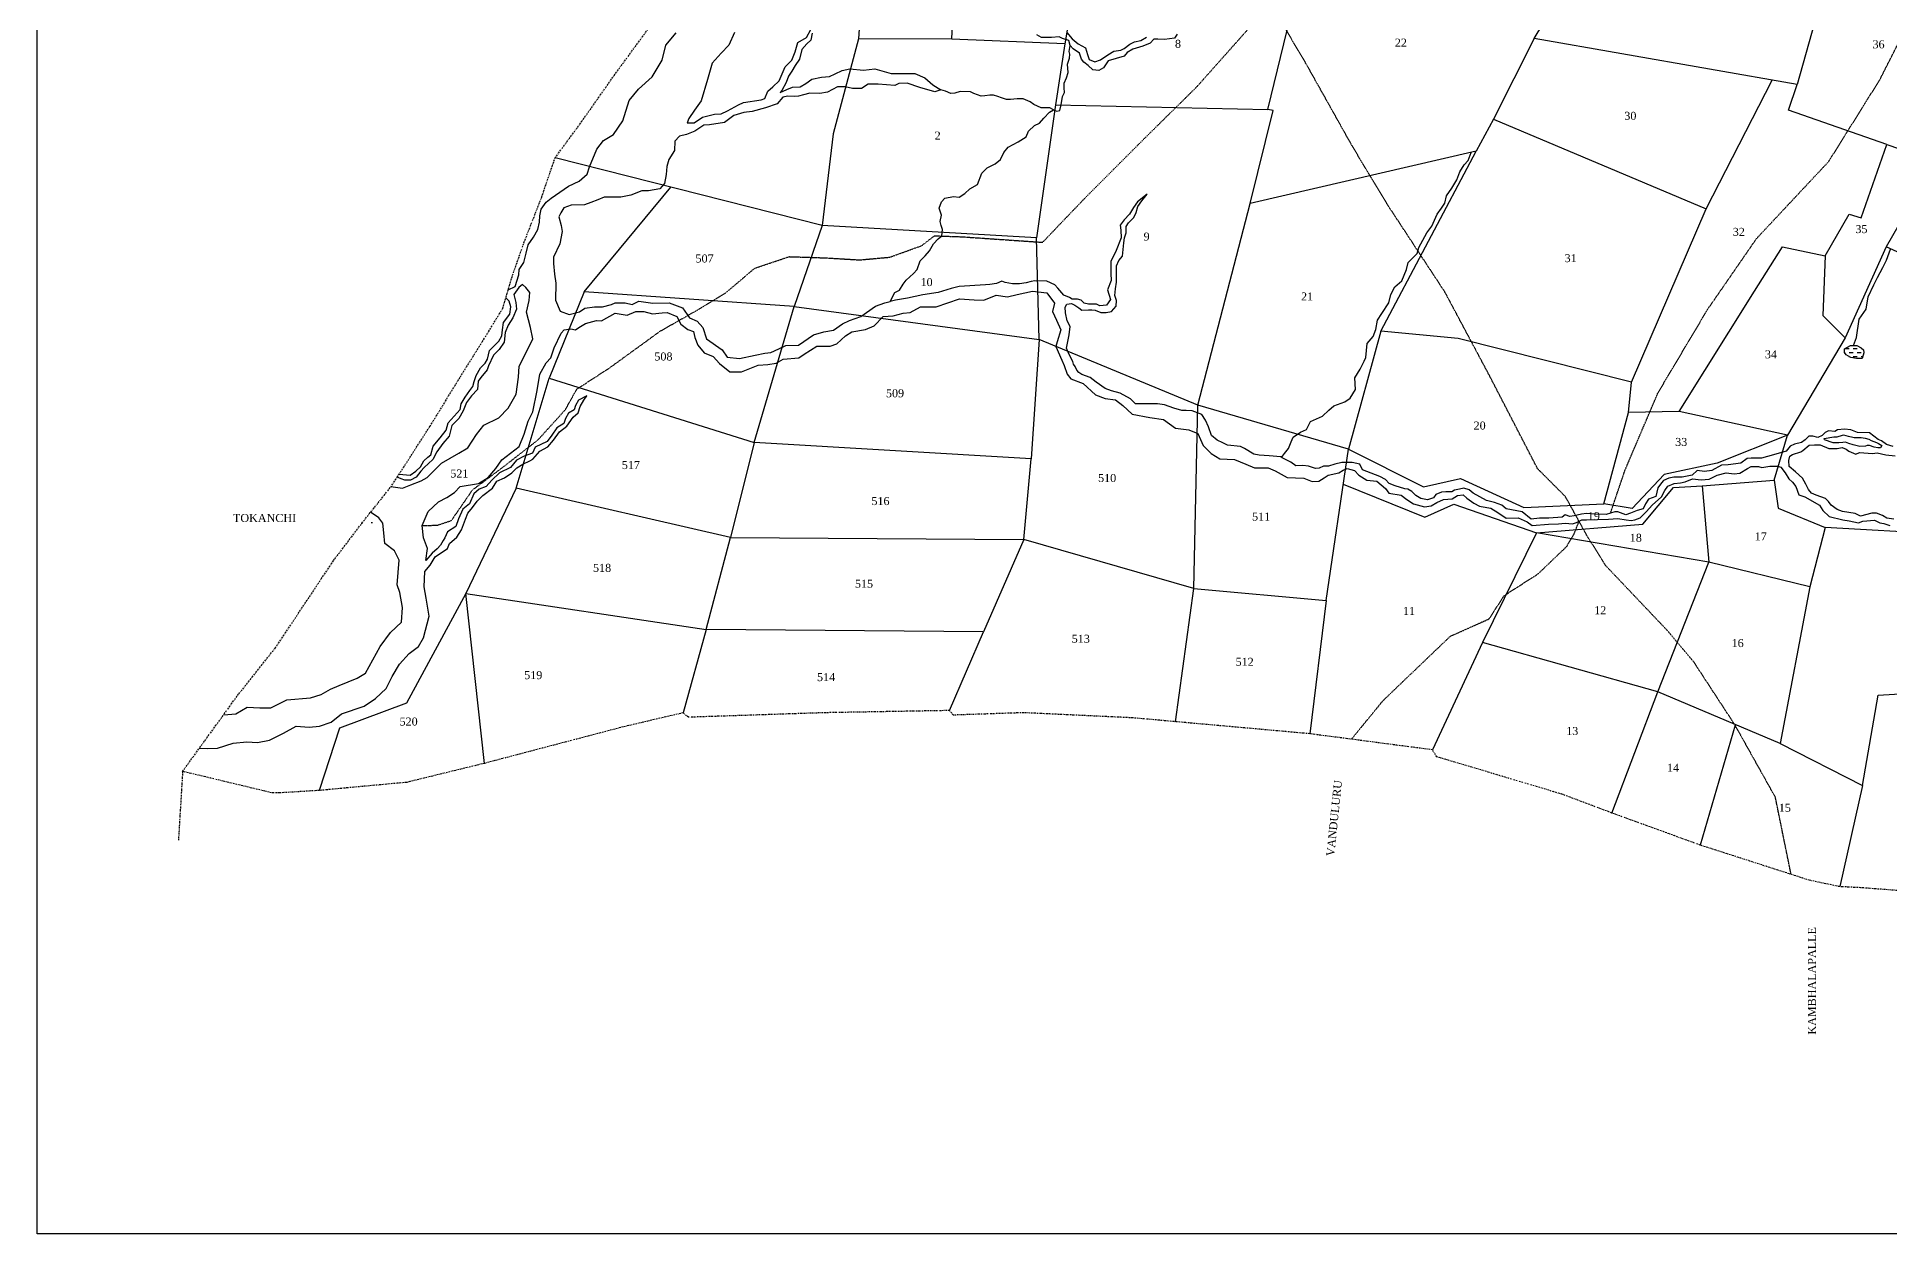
# Model space of a CAD drawing. Header units: millimetres. Extents: x 560 to 2074, y -487 to 930.
# Drawn here: x 560 to 1139, y -487 to -113 of the extents above; entities that cross this region are included whole.
import ezdxf

# ---------------------------------------------------------------- set-up
doc = ezdxf.new("R2010")
doc.units = ezdxf.units.MM
doc.header["$MEASUREMENT"] = 0
doc.linetypes.add('ACAD_ISO07W100', pattern=[3, 0, -3])
doc.linetypes.add('BORDER', pattern=[1.75, 0.5, -0.25, 0.5, -0.25, 0, -0.25])
doc.layers.add('FOOTPATH', color=150, linetype='ACAD_ISO07W100', lineweight=30)
doc.layers.add('VILL_BOUNDARY', color=6, linetype='BORDER', lineweight=30)
for name, color, linetype in [('NALA', 4, 'Continuous'), ('SURVEY_BND', 7, 'Continuous'), ('SURVEY_NO', 7, 'Continuous'), ('TEXT', 7, 'Continuous'), ('WATER_BODY', 4, 'Continuous')]:
    doc.layers.add(name, color=color, linetype=linetype)
doc.styles.get("Standard").update_dxf_attribs({"font": 'times.ttf'})

msp = doc.modelspace()

# ---------------------------------------------------------------- hatches: boundary and pattern name
at = {"layer": 'WATER_BODY'}
h = msp.add_hatch(dxfattribs=at)
h.set_pattern_fill('DASH', color=256, scale=10, style=0)
h.paths.add_polyline_path([(1130.68, -210.5), (1130.02, -209.84), (1128.61, -209.15), (1126.69, -209.15), (1124.81, -210.15), (1124.78, -211.28), (1125.28, -212.07), (1126.79, -212.82), (1128.55, -213.17), (1130.34, -213.13), (1130.81, -211.38)])

# ---------------------------------------------------------------- linework, layer by layer
at = {"lineweight": 30}
msp.add_lwpolyline([(560.23, 929.61), (2074.09, 929.61), (2074.09, -486.68), (560.23, -486.68)], close=True, dxfattribs=at)
at = {"layer": 'FOOTPATH', "ltscale": 0.01}
for points in [[(1108.11, -374.35), (1103.2, -350.23), (1090.59, -327.68), (1077.75, -308.03), (1069.48, -298.19), (1050.28, -277.96), (1044.25, -268.36), (1037.65, -256.36), (1028.93, -247.6), (1013.73, -218.19), (999.93, -192.34), (981.89, -164.87), (970.94, -146.63), (956.79, -121.37), (939.93, -92.83), (920.12, -63.95), (902.55, -42.71), (882.76, -17.41), (863.64, 5.56)], [(1051.68, -261.51), (1056.27, -247.98), (1066.52, -223.93), (1082.05, -197.82), (1097.36, -175.65), (1119.87, -151.61), (1135.79, -126.13), (1148.2, -101.68), (1155.02, -74.55), (1168.29, -38.63), (1176.64, -16.33)], [(680.54, -265.39), (685.29, -265.24), (689.67, -263.79), (696.25, -254.23), (705.72, -247.14), (716.73, -238.57), (725.24, -229.17), (728.83, -222.75), (739.19, -216), (754.87, -204.62), (765.48, -198.6), (775.29, -192.7), (784.4, -184.96), (795.16, -181.35), (806.3, -181.72), (817.11, -182.36), (826.52, -181.53), (836.53, -177.92), (840.52, -174.84), (849.1, -175.14), (874.32, -176.87), (887.64, -162.95), (907.87, -142.7), (922.33, -128.45), (939.94, -108.68)], [(970.79, -332.12), (980.7, -320), (1001.67, -299.94), (1013.79, -294.52), (1018.49, -287.25), (1029.1, -280.43), (1038.07, -271.85), (1040.34, -267.94), (1041.91, -263.97)]]:
    msp.add_lwpolyline(points, dxfattribs=at)
at = {"layer": 'FOOTPATH'}
msp.add_lwpolyline([(661.71, -264.61), (667.94, -264.19)], dxfattribs=at)
at = {"layer": 'NALA'}
for points in [[(707.41, -191.75), (709.58, -190.66), (710.72, -187.07), (710.87, -185.32), (712.23, -183.14), (712.97, -180.31), (713.65, -177.7), (715.29, -175.26), (716.6, -172.88), (717.16, -170.56), (717.28, -168.58), (717.73, -166.48), (719.21, -164.33), (720.85, -163.08), (726.25, -159.35), (729.54, -157.76), (732.04, -155.55), (732.83, -153.28), (735.05, -147.79), (737.15, -145.07), (740.32, -143.14), (743.22, -138.93), (745.2, -132.53), (748.1, -129.02), (752.36, -125.19), (755.48, -119.97), (756.62, -115.33), (759.91, -111.47)], [(802.32, -111.5), (801.93, -113.72), (800.69, -114.87), (799.07, -116.67), (798.38, -119.66), (797.05, -121.65), (795.98, -123.44), (794.92, -124.98), (794.19, -126.9), (792.91, -129.46), (792.35, -130.1), (794.44, -129.08), (796.16, -128.44), (798.55, -128.31), (800.35, -127.29), (802.27, -125.88), (805.26, -125.32), (807.75, -125.06), (809.54, -124.25), (811.72, -123.23), (814.12, -122.72), (818.39, -123.1), (821.88, -122.63), (827.01, -124.08), (830.48, -124.08), (834.37, -124.08), (837.49, -125.49), (840.06, -127.63), (842.49, -129.21), (840.65, -129.89), (835.99, -128.48), (831.97, -127.2), (829.41, -127.28), (828.17, -127.92), (822.99, -127.5), (819.87, -127.5), (817.77, -128.78), (814.95, -128.86), (812.64, -128.31), (810.25, -128.31), (807.08, -129.98), (804.73, -130.4), (801.58, -130.29), (799.62, -130.76), (798.12, -131.18), (796.84, -131.35), (794.7, -131.23), (793.2, -131.57), (791.45, -133.57), (787.73, -134.86), (783.56, -135.98), (780.95, -136.32), (777.83, -137.26), (774.97, -139.48), (770.22, -140.21), (768.55, -140.25), (765.69, -142.17), (763.08, -143.2), (760.94, -143.75), (759.49, -145.25), (759.35, -148.17), (757.55, -151.03), (756.99, -153.17), (756.69, -155.73), (756.18, -158.52), (754.81, -160.19), (751.22, -160.83), (749.17, -160.79), (745.69, -162.13), (742.53, -162.77), (739.36, -162.77), (737.35, -162.77), (735.43, -163.58), (733.2, -164.44), (731.24, -165.16), (727.09, -165.25), (724.82, -166.1), (723.88, -167.68), (723.24, -168.96), (723.92, -171.65), (724.26, -173.53), (723.48, -177.37), (721.56, -181.47), (721.56, -183.52), (721.81, -186.85), (722.29, -189.68), (722.12, -194.9), (723.58, -198.37), (726.44, -199.4), (729.65, -198.63), (731.32, -197.47), (734.4, -197.05), (736.83, -197.05), (739.61, -196.28), (740.77, -195.77), (743.98, -195.77), (746.07, -196.32), (748.25, -195.3), (752.57, -195.85), (757.66, -195.77), (761.89, -197.35), (764.03, -200.44), (766.42, -201.55), (768.22, -203.51), (769.29, -207.06), (774.25, -210.47), (775.79, -212.74), (779.6, -213.17), (784.52, -212.15), (787.56, -211.46), (789.4, -211.25), (791.88, -210.14), (794.14, -209.07), (798.12, -208.99), (802.79, -205.77), (806, -204.87), (809, -204.36), (811.82, -202.31), (814.04, -201.33), (817.51, -200.01), (822.08, -196.84), (824.99, -195.82), (826.74, -195.39), (828.16, -192.55), (829.57, -191.87), (830.77, -189.94), (831.67, -188.71), (834.02, -186.61), (835.09, -185.33), (836.12, -182.68), (837.66, -181.06), (838.99, -179.54), (840.19, -177.32), (841.73, -175.78), (842.88, -174.8), (843.05, -172.92), (842.67, -171.6), (842.33, -170.4), (842.71, -168.35), (842.03, -166.19), (842.71, -164.27), (843.74, -163.07), (846.52, -162.52), (848.23, -162.77), (850.03, -161.58), (851.61, -160.12), (853.96, -158.8), (855.29, -155.3), (857.02, -153.56), (859.5, -152.32), (861.21, -151), (862.19, -148.82), (863.6, -147.11), (866.68, -145.53), (869.21, -143.87), (869.9, -142.17), (871.78, -140.42), (873.32, -139.65), (874.69, -138.07), (876.44, -136.23), (877.68, -135.51), (876.62, -134.82), (873.84, -134.87), (871.61, -133.8), (870.46, -132.99), (868.28, -132.09), (866.35, -132.09), (864.3, -132.3), (863.06, -132.3), (861.48, -131.75), (860.32, -131.28), (859, -130.94), (857.84, -130.94), (856.3, -131.15), (855.15, -131.24), (852.79, -130.34), (851.81, -129.87), (848.57, -129.8), (846.86, -130.23), (845.7, -130.36), (843.95, -129.63), (842.49, -129.21)], [(778.04, -111.32), (776.33, -115.29), (773.94, -117.77), (771.1, -120.88), (769.65, -125.96), (767.64, -132.66), (765.59, -135.6), (763.79, -138.16), (763.28, -139.57), (765.46, -139.57), (768.07, -137.78), (771.79, -136.88), (773.88, -136.75), (775.85, -135.81), (779.36, -133.93), (780.94, -133.17), (786.36, -132.33), (787.55, -131.99), (788.49, -129.68), (790.08, -128.27), (792, -126.44), (793.88, -122.04), (795.94, -120), (797.05, -117.35), (797.91, -114.49), (800.6, -112.91), (801.93, -110.35)], [(916.37, -111.79), (915.47, -113.11), (912.35, -113.5), (910.26, -113.41), (909.1, -113.41), (907.9, -114.61), (905.64, -115.63), (902.5, -116.51), (900.7, -117.58), (899.8, -118.69), (897.32, -119.46), (894.84, -120.14), (893.3, -122.41), (891.89, -123.18), (890.01, -122.96), (888.6, -121.59), (887.19, -120.57), (886.5, -119.67), (885.86, -117.79), (883.89, -116.38), (882.91, -115.4), (882.48, -113.78), (880.52, -113.22), (879.45, -112.67), (877.09, -112.88), (873.93, -112.92), (872.52, -112.07)], [(877.68, -135.51), (878.75, -135.92), (879.69, -135.71), (880.09, -133.91), (880.53, -131.34), (881.12, -130.09), (881.09, -128.63), (881.06, -127.14), (881.81, -125.44), (882.34, -123.82), (882.13, -121.22), (882.72, -119.33), (882.85, -118.06), (882.64, -117.28), (882.91, -115.4)], [(881.87, -111.35), (883.56, -113.33), (885.4, -114.91), (887.75, -116.15), (888.35, -118.2), (888.86, -119.79), (890.66, -120.51), (892.37, -119.87), (894.64, -118.25), (896.56, -117.18), (898.79, -116.8), (899.77, -116.28), (901.57, -114.92), (902.98, -114.19), (905.03, -113.81), (906.74, -112.74)], [(948.97, -244.06), (949.87, -242.81), (951.13, -241.31), (951.97, -239.16), (952.57, -237.72), (954.9, -236.16), (956.7, -235.33), (957.96, -232.87), (961.71, -231.15), (963.77, -229.3), (965.24, -227.92), (968.77, -226.66), (970.41, -225.61), (972.09, -222.84), (971.84, -219.17), (973.56, -216.53), (974.74, -214.05), (975.29, -212.84), (975.71, -208.52), (977.56, -206.27), (978.36, -204.09), (978.9, -201.23), (980.29, -199.09), (982.51, -195.74), (983.07, -193.16), (984.33, -190.77), (986.55, -188.92), (987.98, -185.4), (988.48, -183.13), (991.3, -180.34), (991.81, -178.53), (994.33, -173.88), (995.92, -171.87), (997.6, -168.03), (998.91, -166.22), (999.91, -164.63), (1000.46, -162.36), (1002.1, -159.97), (1003.74, -157.31), (1004.66, -154.83), (1005.96, -152.69), (1007.27, -151.31), (1008.19, -148.79)], [(1139.95, -240.7), (1137.96, -240.02), (1136.37, -238.86), (1135.35, -238.47), (1132.6, -236.44), (1128.82, -236.24), (1126.74, -235.42), (1124.75, -235.28), (1122.62, -235.42), (1121.75, -235.95), (1119.81, -235.81), (1118.74, -236.34), (1117.78, -237.26), (1116.47, -237.89), (1114.87, -237.45), (1113.66, -237.41), (1112.54, -238.62), (1111.33, -239.39), (1109.2, -239.92), (1107.84, -240.6), (1106.53, -242.15), (1104.1, -242.87), (1100.71, -243.79), (1098.91, -244.27), (1095.67, -244.27), (1094.41, -244.37), (1092.37, -245.92), (1088.5, -246.35), (1086.36, -246.45), (1083.31, -248.19), (1081.03, -248.44), (1078.81, -248.14), (1077.22, -249.61), (1074.07, -250.28), (1071.5, -250.28), (1069.9, -250.53), (1068.3, -251.3), (1067.63, -251.98), (1066.46, -253.53), (1065.88, -256.28), (1063.6, -257.09), (1062.68, -258.54), (1061.86, -260.18), (1060.06, -260.62), (1057.98, -261.49), (1056.53, -261.97), (1053.96, -261.1), (1053.04, -261.1), (1050.32, -261.93), (1046.79, -261.78), (1044.17, -261.64), (1042.62, -261.78), (1040.34, -262.31), (1039.03, -262.56), (1037.53, -262.02), (1036.61, -262.7), (1032.49, -263.04), (1029.54, -263.09), (1026.97, -263.38), (1024.11, -261.1), (1019.09, -260.13), (1017.78, -259.02), (1015.5, -258.15), (1012.98, -257.56), (1008.82, -255.24), (1007.51, -254.18), (1005.91, -253.69), (1004.5, -254.03), (1002.95, -254.27), (1002.18, -254.85), (1000.29, -254.85), (998.88, -254.95), (997.19, -255.68), (996.41, -256.74), (994.52, -257.32), (992.44, -256.94), (990.94, -255.92), (989.63, -254.76), (988.42, -253.98), (987.5, -253.94), (984.42, -252.99), (982.58, -252.27), (981.46, -250.96), (979.62, -249.99), (976.95, -248.98), (974.24, -247.91), (973.42, -246.17), (970.99, -245.68), (969.35, -245.68), (967.8, -245.68), (965.62, -246.22), (963.63, -246.8), (962.08, -246.8), (960.67, -247.43), (959.56, -247.57), (957.38, -246.8), (955.63, -246.56), (953.45, -246.7), (951.9, -245.59), (949.19, -244.18), (948.75, -243.94), (945.04, -243.59), (941.99, -243.39), (940.29, -243.01), (937.43, -241.26), (936.17, -240.68), (932.05, -240.2), (930.6, -239.47), (928.86, -238.65), (927.11, -237.2), (926.14, -234.54), (925.22, -232.41), (924.06, -230.62), (921.05, -229.5), (919.16, -229.41), (917.76, -229.41), (915.29, -228.73), (912.38, -227.62), (910.25, -227.37), (905.69, -227.33), (903.37, -227.33), (901.77, -225.78), (898.54, -224.05), (895.83, -223.23), (893.89, -222.55), (891.03, -220.52), (889.19, -219.07), (886.62, -218.2), (885.6, -217.52), (884.97, -216.79), (884.44, -215.63), (884, -214.95), (883.71, -214.08), (882.55, -211.76), (881.73, -209.97), (882.64, -205.81), (882.93, -203.15), (881.97, -201.36), (881.43, -198.94), (881.38, -197.15), (881.92, -196.23), (883.32, -195.94), (884.39, -196.47), (885.6, -197.3), (886.62, -198.07), (888.65, -197.97), (889.72, -197.93), (890.69, -198.07), (892.48, -198.84), (894.13, -198.84), (895.82, -198.51), (896.55, -197.63), (897.28, -196.81), (897.42, -195.07), (896.89, -193.52), (897.08, -191.39), (897.38, -189.33), (897.38, -186.18), (897.38, -184.2), (898.15, -182.55), (899.27, -181.15), (899.71, -177.05), (899.9, -175.51), (900.39, -173.86), (900.39, -171.97), (901.16, -170.81), (902.86, -169.17), (903.54, -167.52), (904.07, -165.73), (905.28, -163.89), (907.02, -161.81), (903.92, -164.23), (902.71, -165.97), (901.45, -168.1), (899.8, -169.84), (898.59, -171.49), (898.74, -173.09), (898.84, -175.51), (897.33, -179.38), (895.68, -182.89), (895.63, -186.66), (895.78, -188.79), (894.61, -191.7), (895.53, -194.72), (894.23, -196.51), (892.19, -196.75), (891.13, -196.17), (889.77, -196.22), (888.65, -196.17), (887.3, -195.88), (886.38, -194.96), (885.26, -194.62), (883.57, -194.62), (882.74, -194.14), (881, -193.36), (879.06, -191.23), (878.14, -190.17), (875.62, -189.01), (871.89, -188.86), (870.73, -189.1), (869.22, -189.54), (867.09, -189.83), (864.96, -189.83), (862.63, -189.4), (861.57, -188.96), (859.87, -189.73), (857.84, -190.02), (856.53, -190.17), (848.27, -190.65), (845.75, -191.33), (841.68, -192.54), (836.88, -193.32), (832.13, -194.33), (828.35, -194.91), (826.74, -195.39)], [(1127.65, -209.15), (1128.51, -206.62), (1129.39, -200.87), (1131.58, -197.8), (1132.21, -193.9), (1133.93, -190.11), (1135.1, -187.87), (1136.75, -184.75), (1137.92, -182.42), (1139.14, -179.01)], [(670.75, -253.15), (674.42, -253.69), (677.01, -252.68), (680.18, -251.4), (682.07, -250.39), (686.51, -245.88), (692.01, -242.73), (694.78, -241.13), (697.51, -236.95), (699.8, -234), (704.47, -231.72), (707.39, -228.67), (709.93, -224.27), (710.63, -219), (710.84, -215.58), (713.15, -211.08), (715.04, -206.98), (714.39, -203.46), (713.09, -198.7), (713.93, -195.06), (714.13, -192.58), (712.95, -191.02), (711.91, -190.04), (710.74, -191.02), (709.11, -193.17), (709.78, -195.72), (709.94, -197.77), (708.81, -200.48), (707.43, -202.78), (706.45, -205.08), (706.1, -208.05), (704.56, -210.35), (702.82, -212.09), (701.2, -215.44), (700.82, -216.66), (698.84, -219.1), (698.03, -220.28), (697.81, -222.86), (695.98, -224.79), (694.39, -226.95), (693.34, -229.5), (691.96, -231.96), (689.81, -234.1), (688.92, -237.46), (687, -239.73), (685.07, -242.35), (683.81, -244.71), (681.16, -247.22), (680.15, -248.32), (678.63, -250.28), (676.93, -251.19), (675.13, -251.19), (673.96, -250.81), (672.69, -250.26)], [(610.99, -334.86), (613.53, -335.04), (616.63, -334.95), (621.53, -333.35), (625.74, -332.96), (629.04, -333.16), (632.87, -332.38), (637.23, -330.2), (641.2, -328.08), (645.22, -328.32), (648.42, -328.03), (652.15, -326.82), (655.3, -324.16), (662.41, -321.75), (665.95, -319.43), (669.29, -316.24), (671.13, -312.56), (673.41, -308.64), (676.42, -305.37), (679.33, -303.19), (680.98, -300.43), (682.72, -293.7), (681.75, -288.01), (681.12, -284.48), (681.37, -279.73), (682.97, -277.7), (684.56, -275.09), (688.45, -272.58), (689.03, -270.98), (691.4, -268.95), (692.76, -266.67), (694.02, -263.33), (694.8, -261.54), (696.25, -259.75), (697.66, -257.72), (699.45, -255.98), (702.51, -253.68), (703.81, -251.45), (706.19, -250.49), (708.51, -248.84), (710.06, -247.29), (712, -246.18), (714.18, -245.11), (715.05, -244.63), (717.25, -242.14), (719.82, -240.74), (721.51, -238.66), (723.45, -236.05), (725.68, -234.3), (727.68, -231.47), (729.23, -230.11), (729.86, -228.13), (730.97, -226.14), (731.94, -224.79), (729.37, -226.19), (728.45, -227.88), (727.97, -229.19), (726.27, -230.21), (725.25, -231.95), (724.77, -233.5), (722.59, -234.81), (721.04, -237.13), (719.57, -239.14), (715.79, -240.88), (714.97, -242.72), (712.4, -243.69), (710.03, -244.95), (708.09, -247.27), (704.65, -248.92), (702.32, -251.14), (700.56, -253.12), (698.33, -253.99), (696.68, -255.49), (695.28, -258.54), (693.24, -260.19), (691.88, -263.28), (691.06, -265.61), (688.4, -267.35), (687.62, -269.21), (687.08, -270.08), (686.26, -271.48), (685.19, -272.6), (683.69, -273.95), (681.7, -276.32), (682.24, -272.55), (680.93, -269.21), (680.54, -265.39), (682.39, -261), (685.63, -257.95), (688.2, -256.64), (690.57, -255.05), (692.42, -253.21), (698.13, -252.24), (701.1, -250.38), (703.58, -247.52), (705.37, -244.86), (708.08, -242.73), (710.8, -240.65), (712.35, -236.78), (713.67, -232.72), (715.07, -229.87), (716.48, -223.14), (717.25, -218.06), (719.29, -214.49), (720.74, -212.94), (721.71, -209.85), (723.94, -205.3), (724.91, -204.18), (726.95, -203.85), (728.45, -204.18), (729.42, -203.51), (731.55, -202.25), (734.94, -201.33), (736.54, -201.38), (740.76, -199), (744.54, -199.67), (747.21, -198.51), (749.73, -198.46), (752.44, -199.19), (755.44, -198.9), (757.04, -198.85), (760.05, -200.01), (761.31, -202.43), (763.49, -204.08), (765.24, -204.76), (765.73, -206.6), (766.6, -209.02), (768.58, -211.35), (771.39, -212.55), (773.43, -214.78), (776.58, -217.3), (780.26, -217.35), (783.87, -215.87), (785.52, -215.29), (788.48, -215.05), (791.09, -214.61), (793.32, -213.4), (798.17, -212.92), (799.82, -211.85), (803.76, -209.31), (807.92, -209.36), (810.01, -208.59), (812.72, -206.12), (814.76, -204.86), (819.02, -204.09), (821.68, -202.97), (824.54, -200.02), (827.66, -199.81), (830.76, -199.03), (832.9, -198.79), (836.19, -197.05), (841.08, -197.05), (848.35, -194.53), (852.91, -194.87), (855.96, -194.92), (859.79, -193.42), (863.37, -193.86), (866.36, -193.15), (871.11, -192.14), (875.62, -192.62), (878.04, -195.91), (877.36, -198.46), (878.62, -201.21), (880.03, -204.17), (878.91, -207.99), (878.43, -209.39), (880.28, -213.68), (881.05, -215.32), (881.97, -218.08), (883.14, -219.48), (886.96, -220.98), (890.85, -224.49), (893.86, -225.7), (897.1, -226.13), (899.33, -227.88), (902.34, -230.54), (907.76, -231.65), (912.12, -232.28), (915.82, -234.97), (919.99, -235.5), (922.8, -236.62), (924.5, -240.39), (927.02, -242.81), (929.63, -244.5), (934.28, -244.75), (937.82, -246.2), (940.53, -247.31), (944.75, -247.31), (946.98, -248.23), (950.73, -250.35), (955.87, -250.59), (958.53, -251.56), (960.57, -251.51), (962.26, -250.49), (963.48, -249.62), (966.82, -248.85), (968.18, -248.07), (969.48, -247.54), (971.71, -248.12), (973.07, -249.57), (975.59, -251.22), (978.74, -251.51), (981.4, -253.74), (982.42, -255.24), (986.35, -255.87), (988.09, -257.22), (990.13, -258.62), (993.59, -259.55), (995.72, -259.21), (997.47, -258.19), (999.5, -257.27), (1002.22, -257.03), (1003.91, -255.97), (1005.66, -255.77), (1006.87, -256.79), (1009.05, -258.39), (1010.79, -259.35), (1011.33, -259.4), (1014.33, -259.93), (1016.51, -261.29), (1019.13, -263.03), (1022.91, -262.94), (1025.67, -264.15), (1027.22, -265.31), (1032.34, -264.89), (1035.44, -264.84), (1037.52, -264.65), (1039.85, -264.8), (1041.11, -264.36), (1042.71, -263.59), (1044.21, -263.54), (1051.09, -263.34), (1053.95, -263.15), (1056.61, -263.59), (1058.16, -263.78), (1059.33, -263.54), (1060.97, -263), (1062.96, -260.92), (1064.75, -258.99), (1067.64, -256.44), (1068.71, -254.46), (1069.63, -253.1), (1071.62, -252.18), (1073.6, -251.99), (1075.06, -251.75), (1077.33, -250.78), (1080, -251.07), (1082.57, -250.92), (1085.04, -249.62), (1087.8, -248.84), (1090.32, -249.18), (1092.11, -249.04), (1094.54, -247.54), (1095.65, -246.91), (1097.88, -246.86), (1098.99, -247.25), (1101.46, -246.81), (1103.98, -246.76), (1104.95, -247.15), (1106.26, -248.89), (1107.38, -250.73), (1108.54, -251.84), (1109.56, -253.15), (1110.48, -255.72), (1112.37, -256.39), (1116.95, -258.97), (1118.07, -260.67), (1119.96, -262.51), (1124.22, -263.62), (1126.26, -263.86), (1129.16, -264.49), (1130.52, -263.96), (1134.16, -263.67), (1135.8, -264.49), (1137.06, -264.73), (1139, -265.31)], [(673.29, -249.33), (676.74, -249.64), (678.51, -248.38), (679.96, -247.06), (681.03, -245.14), (682.26, -244), (683.24, -243.31), (683.97, -240.58), (686.11, -237.99), (688.07, -235.57), (688.61, -233.3), (692.37, -229.15), (692.68, -227.35), (693.94, -225.24), (695.39, -223.19), (696.37, -221.9), (696.75, -220.36), (697.42, -218.48), (698.77, -216.09), (700.19, -214.64), (700.89, -213.38), (701.58, -210.7), (704.46, -207.77), (705.37, -206.04), (705.63, -204.24), (705.97, -201.88), (707.9, -199.36), (708.25, -196.98), (707.74, -195.21), (706.67, -194.25)], [(1136.45, -240.4), (1136.05, -241.04), (1135.2, -241.07), (1134.04, -240.84), (1132.65, -240.4), (1131.89, -240.36), (1131.32, -240.53), (1129.56, -240.64), (1127.51, -240.13), (1126.17, -239.7), (1125.12, -239.36), (1124.24, -239.42), (1123.04, -239.56), (1121.25, -239.56), (1118.55, -238.62), (1118.41, -238.14), (1121.42, -237.68), (1122.5, -237.63), (1124.12, -237.14), (1124.47, -237.06), (1125.94, -237.43), (1126.94, -237.63), (1127.76, -237.83), (1129.95, -237.83), (1131.26, -238.05), (1132.43, -238.42), (1133.08, -238.82), (1134.82, -239.44), (1135.42, -239.73), (1136.45, -240.4)], [(1140.16, -263.33), (1137.98, -263.09), (1136.63, -262.22), (1134.74, -261.44), (1133.38, -261.54), (1129.84, -262.46), (1128.1, -261.63), (1124.17, -261.01), (1122.48, -260.33), (1120.59, -258.97), (1119.76, -257.81), (1118.89, -256.94), (1115.99, -255.88), (1114.53, -255.2), (1113.51, -254.09), (1112.74, -252.44), (1111.72, -250.6), (1109.48, -248.54), (1107.49, -246.94), (1107.45, -245.05), (1107.69, -243.7), (1108.56, -243.16), (1111.18, -242.29), (1111.76, -241.91), (1113.75, -240.26), (1115.39, -240.16), (1117.14, -240.16), (1119.85, -241.33), (1122.47, -241.28), (1124.07, -240.99), (1125.33, -241.52), (1126.1, -242.15), (1128.38, -243.02), (1129.49, -242.49), (1132.21, -242.73), (1133.51, -242.87), (1135.02, -242.68), (1137.73, -243.26), (1140.64, -243.6)], [(618.53, -324.45), (622.31, -324.21), (625.82, -322.09), (629.83, -322.27), (633.21, -322.27), (638.22, -319.77), (645.67, -319.15), (648.99, -318.15), (651.94, -316.46), (654.63, -315.33), (660.17, -312.99), (662.86, -311.49), (667.37, -303.17), (670.58, -298.75), (674.08, -295.5), (674.4, -291), (673.58, -286.24), (672.71, -283.93), (673.33, -276.13), (671.89, -273.25), (668.82, -270.93), (668.51, -267.62), (668.26, -264.61), (667.01, -262.99), (664.41, -261.22)]]:
    msp.add_lwpolyline(points, dxfattribs=at)
at = {"layer": 'SURVEY_BND'}
for points in [[(850.74, -7.23), (825.69, -0.75), (819.8, -67.35), (816.84, -113.27), (808.89, -142.96), (805.49, -171.62), (722.02, -150.51)], [(885.91, -86.74), (881.21, -114.86), (845.93, -113.44), (848.56, -52.48), (850.74, -7.23)], [(1122.54, -83.03), (1109.97, -127.57), (1027.82, -113.23), (1045.52, -83.87)], [(881.21, -114.86), (878.32, -133.93), (944.67, -135.37), (955.57, -90.35), (944.05, -88.12)], [(845.93, -113.44), (816.84, -113.27)], [(1027.82, -113.23), (1015.19, -138.41), (1081.57, -166.43), (1102.23, -126.22)], [(1137.97, -146.36), (1107.25, -135.63), (1109.97, -127.57)], [(878.32, -133.93), (872.45, -175.43), (805.49, -171.62)], [(1015.19, -138.41), (1009.77, -148.4), (939.17, -164.7), (946.37, -135.71), (944.67, -135.37)], [(980, -204.64), (1009.77, -148.4)], [(1118.74, -181.09), (1126.24, -168.09), (1129.96, -169.25), (1137.97, -146.36), (1153.17, -151.56), (1137.78, -178.29)], [(805.49, -171.62), (796.68, -196.97), (731.09, -192.32), (758.15, -159.65)], [(1155.53, -268.06), (1175.68, -222.33), (1195.29, -176.88), (1194.56, -172.18), (1167.92, -160.96), (1154.54, -185.84), (1137.78, -178.29), (1125.04, -206.73), (1107.02, -237.1)], [(922.8, -227.7), (939.17, -164.7)], [(1058.29, -220.57), (1081.57, -166.43)], [(796.68, -196.97), (873.24, -207.26), (872.45, -175.43)], [(1107.02, -237.1), (1073.11, -229.72), (1096.66, -192.16), (1105.42, -178.25), (1118.74, -181.09), (1117.99, -199.76), (1125.04, -206.73)], [(731.09, -192.32), (720.18, -219.31), (784.24, -239.45), (796.68, -196.97)], [(873.24, -207.26), (870.76, -244.52), (784.24, -239.45)], [(921.55, -285.06), (922.8, -227.7), (873.24, -207.26)], [(969.82, -241.52), (993.3, -253.28), (1004.86, -250.63), (1024.65, -259.75), (1049.65, -258.6), (1057.35, -230.09), (1058.29, -220.57), (1004.12, -206.87), (980, -204.64), (969.82, -241.52)], [(784.24, -239.45), (776.83, -269.14), (709.85, -253.71), (720.18, -219.31)], [(962.89, -288.77), (969.82, -241.52), (922.8, -227.7)], [(1073.11, -229.72), (1057.35, -230.09)], [(1102.78, -251.14), (1107.02, -237.1), (1084.98, -245.87), (1068.44, -249.42), (1058.42, -260.03), (1049.65, -258.6)], [(776.83, -269.14), (868.45, -269.76), (870.76, -244.52)], [(709.85, -253.71), (694.19, -286.58), (769.28, -297.88), (776.83, -269.14)], [(968.22, -252.44), (993.66, -262.76), (1002.8, -258.71), (1028.56, -267.66), (1011.68, -301.87), (996.06, -335.43)], [(1028.56, -267.66), (1061.84, -264.93), (1071.37, -253.43), (1080.35, -252.95), (1082.37, -276.77)], [(1080.35, -252.95), (1102.78, -251.14), (1104.12, -259.94), (1118.73, -265.96), (1113.94, -284.46), (1082.37, -276.77)], [(1130.46, -346.59), (1135.28, -318.39), (1196.33, -314.65), (1197.31, -286.96), (1155.53, -268.06), (1118.73, -265.96)], [(868.45, -269.76), (855.9, -298.6), (769.28, -297.88)], [(915.84, -326.65), (921.55, -285.06), (868.45, -269.76)], [(1066.45, -317.29), (1082.37, -276.77), (1028.56, -267.66)], [(694.19, -286.58), (675.62, -320.89), (654.69, -328.64), (648.35, -348.13)], [(699.98, -339.65), (694.19, -286.58)], [(921.55, -285.06), (962.89, -288.77), (957.75, -330.41)], [(1113.94, -284.46), (1104.72, -333.49), (1066.45, -317.29)], [(769.28, -297.88), (762.01, -323.88)], [(845.2, -323.16), (855.9, -298.6)], [(1052.14, -355.17), (1066.45, -317.29), (1011.68, -301.87)], [(1090.59, -327.68), (1079.71, -365.2)], [(1104.72, -333.49), (1130.46, -346.59), (1123.32, -378.18)]]:
    msp.add_lwpolyline(points, dxfattribs=at)
at = {"layer": 'VILL_BOUNDARY'}
for points in [[(1186.2, -382.79), (1129.82, -378.51), (1123.32, -378.18), (1113.79, -376.18), (1079.71, -365.2), (1052.14, -355.17), (1036.75, -349.36), (997.46, -337.6), (996.06, -335.43), (957.75, -330.41), (902.53, -325.45), (868.42, -323.84), (846.44, -324.58), (845.2, -323.16), (806.46, -323.84), (763.69, -325.26), (762.01, -323.88), (743.29, -328.27), (699.98, -339.65), (675.72, -345.59), (648.35, -348.13), (636.07, -348.87), (633.46, -348.84), (605.7, -342.17), (622.84, -318.48), (634.66, -303.61), (652.84, -276.31), (661.71, -264.61), (670.69, -253.33), (674.69, -247.19), (682.98, -234.33), (692.45, -218.92), (701.7, -204.07), (705.7, -197.52), (708.78, -187.15), (712.32, -176.99), (717.87, -162.73), (722.02, -150.51), (729.78, -139.97), (740.48, -124.75), (757.17, -101.96)], [(1186.2, -382.79), (1129.82, -378.51), (1123.32, -378.18), (1113.79, -376.18), (1079.71, -365.2), (1052.14, -355.17), (1036.75, -349.36), (997.46, -337.6), (996.06, -335.43), (957.75, -330.41), (902.53, -325.45), (868.42, -323.84), (846.44, -324.58), (845.2, -323.16), (806.46, -323.84), (763.69, -325.26), (762.01, -323.88), (743.29, -328.27), (699.98, -339.65), (675.72, -345.59), (648.35, -348.13), (636.07, -348.87), (633.46, -348.84), (605.7, -342.17), (622.84, -318.48), (634.66, -303.61), (652.84, -276.31), (661.71, -264.61), (670.69, -253.33), (674.69, -247.19), (682.98, -234.33), (692.45, -218.92), (701.7, -204.07), (705.7, -197.52), (708.78, -187.15), (712.32, -176.99), (717.87, -162.73), (722.02, -150.51), (729.78, -139.97), (740.48, -124.75), (757.17, -101.96)], [(605.7, -342.17), (604.39, -363.63)]]:
    msp.add_lwpolyline(points, dxfattribs=at)
at = {"layer": 'WATER_BODY'}
msp.add_lwpolyline([(1130.81, -211.38), (1130.34, -213.13), (1128.55, -213.17), (1126.79, -212.82), (1125.28, -212.07), (1124.78, -211.28), (1124.81, -210.15), (1126.69, -209.15), (1128.61, -209.15), (1130.02, -209.84), (1130.68, -210.5), (1130.81, -211.38)], dxfattribs=at)

# ---------------------------------------------------------------- texts
at = {"layer": 'SURVEY_NO'}
for s, p in [('8', (915.66, -116.11)), ('22', (984.33, -115.75)), ('36', (1133.54, -116.26)), ('30', (1056.02, -138.6)), ('2', (840.61, -144.78)), ('32', (1089.89, -174.86)), ('35', (1128.19, -173.99)), ('9', (905.86, -176.33)), ('507', (765.9, -183.17)), ('31', (1037.37, -183.06)), ('10', (836.19, -190.55)), ('21', (955.04, -195.04)), ('508', (753.05, -213.79)), ('34', (1099.93, -213.1)), ('509', (825.39, -225.28)), ('20', (1008.94, -235.37)), ('33', (1071.9, -240.48)), ('521', (689.31, -250.35)), ('517', (742.89, -247.71)), ('510', (891.65, -251.75)), ('516', (820.85, -258.96)), ('511', (939.75, -263.81)), ('19', (1044.61, -263.66)), ('18', (1057.72, -270.43)), ('17', (1096.76, -269.99)), ('518', (733.89, -279.83)), ('515', (815.7, -284.79)), ('11', (986.88, -293.28)), ('12', (1046.6, -293.06)), ('513', (883.41, -301.98)), ('16', (1089.53, -303.33)), ('512', (934.6, -309.18)), ('519', (712.39, -313.35)), ('514', (803.86, -313.96)), ('520', (673.46, -327.84)), ('13', (1037.86, -330.79)), ('14', (1069.35, -342.27)), ('15', (1104.27, -354.79))]:
    msp.add_text(s, height=2.5, dxfattribs=at).set_placement(p)
at = {"layer": 'TEXT'}
msp.add_text('TOKANCHI ', height=2.5, dxfattribs=at).set_placement((621.43, -264.24))
for s, rotation, p in [('VANDULURU', 84.05973, (965.39, -368.81)), ('KAMBHALAPALLE ', 90, (1115.87, -424.38))]:
    msp.add_text(s, height=2.5, rotation=rotation, dxfattribs=at).set_placement(p)

doc.saveas('drawing.dxf')
